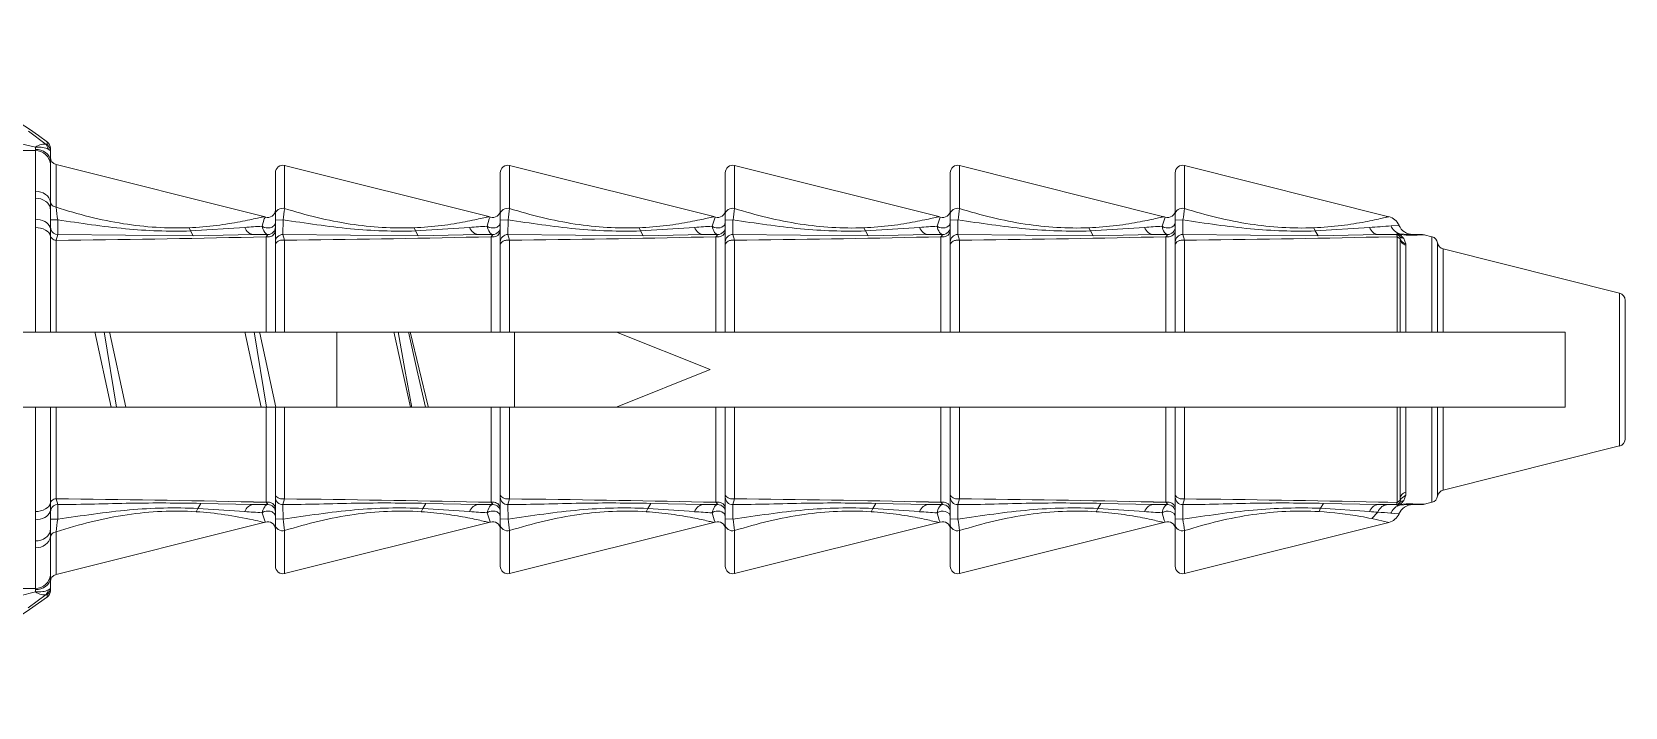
# Model space of a CAD drawing. Extents: x 9631 to 10472, y -18721 to -18126.
# Drawn here: x 10363.52 to 10379.46, y -18411.43 to -18404.68 of the extents above; entities that cross this region are included whole.
import ezdxf

# ---------------------------------------------------------------- set-up
doc = ezdxf.new("R2010")
doc.units = 0
doc.header["$MEASUREMENT"] = 0
doc.layers.get('0').update_dxf_attribs({"linetype": 'CONTINUOUS', "lineweight": 13})

msp = doc.modelspace()

# ---------------------------------------------------------------- linework, layer by layer
at = {"color": 7, "linetype": 'Continuous'}
for p, q in [((10363.666, -18405.805), (10363.487, -18405.67)), ((10360.407, -18405.866), (10363.558, -18405.866)), ((10363.557, -18405.831), (10363.402, -18405.793)), ((10363.557, -18405.853), (10363.557, -18405.831)), ((10363.558, -18405.866), (10363.557, -18405.853)), ((10363.558, -18406.272), (10363.558, -18405.866)), ((10363.666, -18405.805), (10363.676, -18405.806)), ((10363.666, -18405.805), (10363.686, -18405.845)), ((10363.676, -18405.806), (10363.676, -18405.781)), ((10363.676, -18405.806), (10363.704, -18405.844)), ((10363.686, -18405.85), (10363.704, -18405.863)), ((10363.707, -18405.974), (10363.707, -18405.841)), ((10363.707, -18405.998), (10363.707, -18405.974)), ((10363.707, -18406.38), (10363.707, -18405.998)), ((10365.843, -18406.525), (10363.764, -18406.005)), ((10363.764, -18406.432), (10363.764, -18406.005)), ((10368.093, -18406.525), (10366.05, -18406.014)), ((10366.05, -18406.444), (10366.05, -18406.014)), ((10370.343, -18406.525), (10368.3, -18406.014)), ((10368.3, -18406.444), (10368.3, -18406.014)), ((10372.593, -18406.525), (10370.55, -18406.015)), ((10370.55, -18406.444), (10370.55, -18406.015)), ((10374.843, -18406.526), (10372.8, -18406.015)), ((10372.8, -18406.444), (10372.8, -18406.015)), ((10377.093, -18406.526), (10375.05, -18406.015)), ((10375.05, -18406.015), (10375.05, -18406.444)), ((10365.957, -18407.679), (10365.957, -18406.087)), ((10368.207, -18407.679), (10368.207, -18406.087)), ((10370.457, -18407.679), (10370.457, -18406.087)), ((10372.707, -18407.679), (10372.707, -18406.087)), ((10374.957, -18406.088), (10374.957, -18407.679)), ((10363.557, -18406.341), (10363.558, -18406.272)), ((10363.557, -18406.552), (10363.557, -18406.341)), ((10363.707, -18406.455), (10363.707, -18406.38)), ((10363.707, -18406.652), (10363.707, -18406.455)), ((10365.857, -18406.529), (10365.846, -18406.549)), ((10368.107, -18406.529), (10368.096, -18406.549)), ((10370.325, -18406.621), (10370.356, -18406.53)), ((10372.575, -18406.621), (10372.606, -18406.53)), ((10374.825, -18406.621), (10374.856, -18406.53)), ((10363.558, -18406.635), (10363.557, -18406.552)), ((10363.558, -18407.679), (10363.558, -18406.635)), ((10363.703, -18406.63), (10363.707, -18406.652)), ((10363.78, -18406.558), (10363.707, -18406.556)), ((10363.71, -18406.651), (10363.707, -18406.629)), ((10363.707, -18406.72), (10363.707, -18406.652)), ((10363.764, -18406.762), (10363.782, -18406.704)), ((10363.782, -18406.704), (10363.78, -18406.558)), ((10363.782, -18406.704), (10365.136, -18406.717)), ((10365.094, -18406.636), (10365.108, -18406.668)), ((10365.108, -18406.668), (10365.65, -18406.633)), ((10365.136, -18406.717), (10365.108, -18406.668)), ((10365.136, -18406.717), (10365.736, -18406.704)), ((10365.882, -18406.704), (10365.736, -18406.704)), ((10365.846, -18406.549), (10365.825, -18406.621)), ((10365.882, -18406.704), (10365.864, -18406.727)), ((10365.924, -18406.63), (10365.948, -18406.611)), ((10365.948, -18406.611), (10365.957, -18406.587)), ((10365.957, -18406.561), (10366.034, -18406.558)), ((10366.032, -18406.704), (10366.034, -18406.558)), ((10366.05, -18406.761), (10366.032, -18406.704)), ((10366.032, -18406.704), (10367.386, -18406.717)), ((10367.344, -18406.636), (10367.358, -18406.668)), ((10367.358, -18406.668), (10367.9, -18406.633)), ((10367.386, -18406.717), (10367.358, -18406.668)), ((10367.386, -18406.717), (10367.986, -18406.704)), ((10368.132, -18406.704), (10367.986, -18406.704)), ((10368.096, -18406.549), (10368.075, -18406.621)), ((10368.132, -18406.704), (10368.114, -18406.727)), ((10368.174, -18406.63), (10368.198, -18406.611)), ((10368.198, -18406.611), (10368.207, -18406.587)), ((10368.207, -18406.561), (10368.284, -18406.559)), ((10368.282, -18406.704), (10368.284, -18406.559)), ((10368.3, -18406.761), (10368.282, -18406.704)), ((10368.282, -18406.704), (10369.636, -18406.717)), ((10369.594, -18406.636), (10369.608, -18406.668)), ((10369.608, -18406.668), (10370.15, -18406.633)), ((10369.636, -18406.717), (10369.608, -18406.668)), ((10369.636, -18406.717), (10370.236, -18406.704)), ((10370.382, -18406.704), (10370.236, -18406.704)), ((10370.364, -18406.727), (10370.382, -18406.704)), ((10370.446, -18406.614), (10370.424, -18406.63)), ((10370.457, -18406.588), (10370.448, -18406.612)), ((10370.457, -18406.561), (10370.534, -18406.559)), ((10370.532, -18406.704), (10370.534, -18406.559)), ((10370.55, -18406.762), (10370.532, -18406.704)), ((10370.532, -18406.704), (10371.886, -18406.717)), ((10371.844, -18406.636), (10371.858, -18406.669)), ((10371.858, -18406.669), (10372.4, -18406.633)), ((10371.886, -18406.717), (10371.858, -18406.669)), ((10371.886, -18406.717), (10372.486, -18406.704)), ((10372.632, -18406.704), (10372.486, -18406.704)), ((10372.614, -18406.727), (10372.632, -18406.704)), ((10372.696, -18406.614), (10372.674, -18406.63)), ((10372.707, -18406.588), (10372.698, -18406.612)), ((10372.707, -18406.561), (10372.784, -18406.559)), ((10372.782, -18406.704), (10372.784, -18406.559)), ((10372.8, -18406.762), (10372.782, -18406.704)), ((10372.782, -18406.704), (10374.136, -18406.717)), ((10374.094, -18406.637), (10374.108, -18406.669)), ((10374.108, -18406.669), (10374.65, -18406.634)), ((10374.136, -18406.717), (10374.108, -18406.669)), ((10374.946, -18406.614), (10374.924, -18406.63)), ((10374.957, -18406.588), (10374.948, -18406.612)), ((10375.034, -18406.559), (10374.957, -18406.561)), ((10375.034, -18406.559), (10375.032, -18406.704)), ((10376.344, -18406.637), (10376.358, -18406.669)), ((10376.358, -18406.669), (10376.9, -18406.634)), ((10376.386, -18406.717), (10376.358, -18406.669)), ((10377.116, -18406.618), (10377.195, -18406.613)), ((10377.169, -18406.704), (10377.181, -18406.695)), ((10377.196, -18406.714), (10377.184, -18406.695)), ((10377.201, -18406.702), (10377.193, -18406.698)), ((10377.203, -18406.698), (10377.194, -18406.696)), ((10377.287, -18406.704), (10377.203, -18406.698)), ((10377.215, -18406.714), (10377.203, -18406.704)), ((10363.707, -18407.679), (10363.707, -18406.72)), ((10363.764, -18407.679), (10363.764, -18406.762)), ((10365.864, -18406.727), (10365.739, -18406.73)), ((10365.864, -18406.727), (10365.864, -18407.679)), ((10365.864, -18406.727), (10365.897, -18406.727)), ((10366.05, -18407.679), (10366.05, -18406.761)), ((10368.114, -18406.727), (10367.988, -18406.73)), ((10368.114, -18406.727), (10368.114, -18407.679)), ((10368.114, -18406.727), (10368.147, -18406.727)), ((10368.3, -18407.679), (10368.3, -18406.761)), ((10370.364, -18406.727), (10370.238, -18406.73)), ((10370.364, -18407.679), (10370.364, -18406.727)), ((10370.381, -18406.729), (10370.364, -18406.727)), ((10370.55, -18407.679), (10370.55, -18406.762)), ((10372.614, -18406.727), (10372.488, -18406.73)), ((10372.614, -18407.679), (10372.614, -18406.727)), ((10372.631, -18406.729), (10372.614, -18406.727)), ((10372.8, -18407.679), (10372.8, -18406.762)), ((10374.136, -18406.717), (10374.736, -18406.704)), ((10374.882, -18406.704), (10374.736, -18406.704)), ((10374.864, -18406.727), (10374.738, -18406.73)), ((10374.864, -18406.727), (10374.882, -18406.704)), ((10374.864, -18407.679), (10374.864, -18406.727)), ((10374.881, -18406.729), (10374.864, -18406.727)), ((10375.032, -18406.704), (10375.05, -18406.762)), ((10375.032, -18406.704), (10376.386, -18406.717)), ((10375.05, -18406.762), (10375.05, -18407.679)), ((10376.386, -18406.717), (10376.986, -18406.704)), ((10377.169, -18406.704), (10376.986, -18406.704)), ((10377.17, -18406.726), (10376.989, -18406.73)), ((10377.176, -18406.714), (10377.169, -18406.704)), ((10377.178, -18406.726), (10377.17, -18406.726)), ((10377.178, -18406.726), (10377.176, -18406.714)), ((10377.178, -18407.679), (10377.178, -18406.726)), ((10377.178, -18406.726), (10377.204, -18406.745)), ((10377.211, -18406.731), (10377.2, -18406.72)), ((10377.204, -18406.745), (10377.207, -18406.758)), ((10377.207, -18407.679), (10377.207, -18406.744)), ((10377.208, -18406.757), (10377.207, -18406.744)), ((10377.266, -18406.711), (10377.209, -18406.704)), ((10377.242, -18406.744), (10377.219, -18406.737)), ((10377.242, -18406.744), (10377.221, -18406.72)), ((10377.263, -18406.797), (10377.242, -18406.744)), ((10377.264, -18406.809), (10377.263, -18406.797)), ((10377.263, -18407.679), (10377.264, -18406.809)), ((10377.323, -18406.712), (10377.275, -18406.712)), ((10377.413, -18406.704), (10377.287, -18406.704)), ((10377.323, -18406.712), (10377.299, -18406.705)), ((10377.334, -18406.712), (10377.323, -18406.712)), ((10377.377, -18406.711), (10377.334, -18406.712)), ((10377.422, -18406.709), (10377.377, -18406.711)), ((10377.45, -18406.708), (10377.422, -18406.709)), ((10377.525, -18406.727), (10377.447, -18406.708)), ((10377.525, -18407.679), (10377.525, -18406.727)), ((10377.581, -18406.788), (10377.581, -18407.679)), ((10379.4, -18407.29), (10377.637, -18406.849)), ((10377.637, -18406.849), (10377.637, -18407.679)), ((10379.4, -18408.818), (10379.4, -18407.29)), ((10379.457, -18408.746), (10379.457, -18407.363)), ((10362.357, -18407.679), (10378.857, -18407.679)), ((10364.151, -18407.676), (10364.315, -18408.431)), ((10364.246, -18407.676), (10364.367, -18408.43)), ((10364.462, -18408.431), (10364.299, -18407.676)), ((10365.651, -18407.676), (10365.815, -18408.431)), ((10365.746, -18407.678), (10365.867, -18408.43)), ((10365.802, -18407.69), (10365.799, -18407.676)), ((10365.962, -18408.43), (10365.802, -18407.69)), ((10366.573, -18408.429), (10366.573, -18407.679)), ((10367.142, -18407.676), (10367.308, -18408.431)), ((10367.252, -18408.054), (10367.184, -18407.677)), ((10367.289, -18407.677), (10367.371, -18408.054)), ((10367.485, -18408.424), (10367.306, -18407.677)), ((10368.349, -18407.679), (10368.349, -18408.429)), ((10370.307, -18408.054), (10369.369, -18407.679)), ((10378.857, -18408.429), (10378.857, -18407.679)), ((10367.323, -18408.432), (10367.252, -18408.054)), ((10367.371, -18408.054), (10367.458, -18408.431)), ((10370.307, -18408.054), (10369.374, -18408.427)), ((10362.357, -18408.429), (10378.857, -18408.429)), ((10363.558, -18409.473), (10363.558, -18408.429)), ((10363.707, -18409.387), (10363.707, -18408.429)), ((10363.764, -18409.345), (10363.764, -18408.429)), ((10365.864, -18408.429), (10365.864, -18409.38)), ((10365.957, -18410.02), (10365.957, -18408.429)), ((10366.05, -18409.346), (10366.05, -18408.429)), ((10368.114, -18408.429), (10368.114, -18409.38)), ((10368.207, -18410.02), (10368.207, -18408.429)), ((10368.3, -18409.346), (10368.3, -18408.429)), ((10370.364, -18409.381), (10370.364, -18408.429)), ((10370.457, -18410.02), (10370.457, -18408.429)), ((10370.55, -18409.346), (10370.55, -18408.429)), ((10372.614, -18409.381), (10372.614, -18408.429)), ((10372.707, -18410.02), (10372.707, -18408.429)), ((10372.8, -18409.346), (10372.8, -18408.429)), ((10374.864, -18409.381), (10374.864, -18408.429)), ((10374.957, -18408.429), (10374.957, -18410.02)), ((10375.05, -18408.429), (10375.05, -18409.346)), ((10377.178, -18409.382), (10377.178, -18408.429)), ((10377.207, -18409.35), (10377.207, -18408.429)), ((10377.263, -18409.281), (10377.263, -18408.429)), ((10377.525, -18409.381), (10377.525, -18408.429)), ((10377.581, -18408.429), (10377.581, -18409.32)), ((10377.637, -18408.429), (10377.637, -18409.259)), ((10379.4, -18408.818), (10377.637, -18409.259)), ((10363.707, -18409.455), (10363.707, -18409.387)), ((10363.782, -18409.404), (10363.764, -18409.345)), ((10363.78, -18409.549), (10363.782, -18409.404)), ((10365.213, -18409.392), (10365.182, -18409.442)), ((10365.736, -18409.404), (10365.213, -18409.392)), ((10365.882, -18409.404), (10365.736, -18409.404)), ((10365.738, -18409.378), (10365.864, -18409.38)), ((10365.864, -18409.38), (10365.882, -18409.404)), ((10365.864, -18409.38), (10365.897, -18409.38)), ((10366.032, -18409.404), (10366.05, -18409.346)), ((10366.034, -18409.549), (10366.032, -18409.404)), ((10367.463, -18409.392), (10367.432, -18409.442)), ((10367.986, -18409.404), (10367.463, -18409.392)), ((10368.132, -18409.404), (10367.986, -18409.404)), ((10367.988, -18409.378), (10368.114, -18409.38)), ((10368.114, -18409.38), (10368.132, -18409.404)), ((10368.114, -18409.38), (10368.147, -18409.38)), ((10368.282, -18409.404), (10368.3, -18409.346)), ((10368.284, -18409.549), (10368.282, -18409.404)), ((10369.713, -18409.392), (10369.682, -18409.442)), ((10370.236, -18409.404), (10369.713, -18409.392)), ((10370.382, -18409.404), (10370.236, -18409.404)), ((10370.238, -18409.378), (10370.364, -18409.381)), ((10370.381, -18409.379), (10370.364, -18409.381)), ((10370.382, -18409.404), (10370.364, -18409.381)), ((10370.532, -18409.404), (10370.55, -18409.346)), ((10370.534, -18409.549), (10370.532, -18409.404)), ((10371.963, -18409.392), (10371.932, -18409.442)), ((10372.486, -18409.404), (10371.963, -18409.392)), ((10372.632, -18409.404), (10372.486, -18409.404)), ((10372.488, -18409.378), (10372.614, -18409.381)), ((10372.631, -18409.379), (10372.614, -18409.381)), ((10372.632, -18409.404), (10372.614, -18409.381)), ((10372.782, -18409.404), (10372.8, -18409.346)), ((10372.784, -18409.549), (10372.782, -18409.404)), ((10374.213, -18409.392), (10374.182, -18409.442)), ((10374.736, -18409.404), (10374.213, -18409.392)), ((10374.882, -18409.404), (10374.736, -18409.404)), ((10374.738, -18409.378), (10374.864, -18409.381)), ((10374.881, -18409.379), (10374.864, -18409.381)), ((10374.882, -18409.404), (10374.864, -18409.381)), ((10375.05, -18409.346), (10375.032, -18409.404)), ((10375.032, -18409.404), (10375.034, -18409.549)), ((10376.441, -18409.392), (10376.411, -18409.441)), ((10376.986, -18409.404), (10376.441, -18409.392)), ((10377.169, -18409.404), (10376.986, -18409.404)), ((10376.989, -18409.378), (10377.084, -18409.38)), ((10377.082, -18409.404), (10377.043, -18409.413)), ((10377.084, -18409.38), (10377.17, -18409.382)), ((10377.169, -18409.404), (10377.178, -18409.382)), ((10377.17, -18409.382), (10377.178, -18409.382)), ((10377.182, -18409.415), (10377.175, -18409.406)), ((10377.178, -18409.382), (10377.204, -18409.363)), ((10377.182, -18409.415), (10377.194, -18409.397)), ((10377.187, -18409.413), (10377.182, -18409.415)), ((10377.203, -18409.41), (10377.187, -18409.414)), ((10377.201, -18409.406), (10377.192, -18409.41)), ((10377.194, -18409.397), (10377.198, -18409.391)), ((10377.211, -18409.377), (10377.2, -18409.388)), ((10377.201, -18409.406), (10377.222, -18409.387)), ((10377.286, -18409.404), (10377.203, -18409.41)), ((10377.204, -18409.363), (10377.207, -18409.35)), ((10377.268, -18409.396), (10377.208, -18409.404)), ((10377.263, -18409.311), (10377.213, -18409.347)), ((10377.242, -18409.364), (10377.219, -18409.371)), ((10377.242, -18409.364), (10377.263, -18409.311)), ((10377.263, -18409.311), (10377.263, -18409.281)), ((10377.323, -18409.396), (10377.276, -18409.396)), ((10377.286, -18409.404), (10377.323, -18409.396)), ((10377.413, -18409.404), (10377.286, -18409.404)), ((10377.334, -18409.396), (10377.323, -18409.396)), ((10377.388, -18409.398), (10377.334, -18409.396)), ((10377.45, -18409.4), (10377.388, -18409.398)), ((10377.525, -18409.381), (10377.449, -18409.4)), ((10363.557, -18409.555), (10363.558, -18409.473)), ((10363.557, -18409.767), (10363.557, -18409.555)), ((10363.703, -18409.477), (10363.707, -18409.455)), ((10363.707, -18409.652), (10363.707, -18409.455)), ((10363.71, -18409.456), (10363.707, -18409.479)), ((10363.78, -18409.549), (10363.707, -18409.551)), ((10365.165, -18409.475), (10365.182, -18409.442)), ((10365.65, -18409.474), (10365.182, -18409.442)), ((10365.825, -18409.486), (10365.856, -18409.577)), ((10365.924, -18409.477), (10365.948, -18409.496)), ((10365.948, -18409.496), (10365.957, -18409.52)), ((10365.957, -18409.546), (10366.034, -18409.549)), ((10367.415, -18409.475), (10367.432, -18409.442)), ((10367.9, -18409.474), (10367.432, -18409.442)), ((10368.075, -18409.486), (10368.106, -18409.577)), ((10368.174, -18409.477), (10368.198, -18409.496)), ((10368.198, -18409.496), (10368.207, -18409.52)), ((10368.207, -18409.546), (10368.284, -18409.549)), ((10369.665, -18409.475), (10369.682, -18409.442)), ((10370.15, -18409.474), (10369.682, -18409.442)), ((10370.345, -18409.557), (10370.325, -18409.486)), ((10370.357, -18409.578), (10370.345, -18409.557)), ((10370.446, -18409.493), (10370.424, -18409.477)), ((10370.457, -18409.52), (10370.448, -18409.496)), ((10370.457, -18409.547), (10370.534, -18409.549)), ((10371.915, -18409.475), (10371.932, -18409.442)), ((10372.4, -18409.474), (10371.932, -18409.442)), ((10372.597, -18409.56), (10372.575, -18409.486)), ((10372.607, -18409.578), (10372.597, -18409.56)), ((10372.696, -18409.494), (10372.674, -18409.478)), ((10372.707, -18409.52), (10372.698, -18409.496)), ((10372.707, -18409.547), (10372.784, -18409.549)), ((10374.165, -18409.475), (10374.182, -18409.442)), ((10374.65, -18409.474), (10374.182, -18409.442)), ((10374.847, -18409.56), (10374.825, -18409.486)), ((10374.857, -18409.578), (10374.847, -18409.56)), ((10374.946, -18409.494), (10374.924, -18409.478)), ((10374.957, -18409.52), (10374.948, -18409.496)), ((10375.034, -18409.549), (10374.957, -18409.547)), ((10376.395, -18409.474), (10376.411, -18409.441)), ((10376.9, -18409.474), (10376.411, -18409.441)), ((10376.922, -18409.544), (10376.984, -18409.48)), ((10377.093, -18409.582), (10376.922, -18409.544)), ((10377.195, -18409.495), (10377.114, -18409.489)), ((10363.707, -18409.727), (10363.707, -18409.652)), ((10363.707, -18410.109), (10363.707, -18409.727)), ((10365.843, -18409.582), (10363.763, -18410.102)), ((10363.763, -18410.102), (10363.764, -18409.675)), ((10365.843, -18409.582), (10365.827, -18409.578)), ((10368.093, -18409.582), (10366.05, -18410.093)), ((10366.05, -18410.093), (10366.05, -18409.664)), ((10370.343, -18409.582), (10368.3, -18410.093)), ((10368.3, -18410.093), (10368.3, -18409.664)), ((10372.593, -18409.582), (10370.55, -18410.093)), ((10370.55, -18410.093), (10370.55, -18409.664)), ((10374.843, -18409.582), (10372.8, -18410.093)), ((10372.8, -18410.093), (10372.8, -18409.664)), ((10377.093, -18409.582), (10375.05, -18410.093)), ((10375.05, -18409.664), (10375.05, -18410.093)), ((10363.558, -18409.835), (10363.557, -18409.767)), ((10363.558, -18410.241), (10363.558, -18409.835)), ((10363.707, -18410.135), (10363.707, -18410.109)), ((10363.707, -18410.266), (10363.707, -18410.135)), ((10363.558, -18410.241), (10360.407, -18410.241)), ((10363.402, -18410.314), (10363.557, -18410.276)), ((10363.486, -18410.437), (10363.666, -18410.302)), ((10363.557, -18410.254), (10363.558, -18410.241)), ((10363.557, -18410.276), (10363.557, -18410.254)), ((10363.683, -18410.274), (10363.666, -18410.302)), ((10363.666, -18410.302), (10363.676, -18410.301)), ((10363.676, -18410.326), (10363.676, -18410.301)), ((10363.686, -18410.257), (10363.683, -18410.274)), ((10363.693, -18410.252), (10363.686, -18410.257)), ((10363.707, -18410.241), (10363.693, -18410.284)), ((10363.707, -18410.241), (10363.693, -18410.252))]:
    msp.add_line(p, q, dxfattribs=at)
for centre, radius, start, end in [((10360.332, -18410.303), 5.625, 53.5144, 89.2238), ((10363.632, -18405.841), 0.075, 359.9981, 53.5144), ((10363.61, -18405.854), 0.0766, 3.0804, 7.1269), ((10363.633, -18405.866), 0.0739, 0.068, 17.079), ((10363.782, -18405.932), 0.075, 179.9981, 255.9619), ((10366.032, -18406.087), 0.075, 75.9619, 179.9981), ((10368.282, -18406.087), 0.075, 75.9619, 179.9981), ((10370.532, -18406.087), 0.075, 75.9619, 179.9981), ((10372.782, -18406.087), 0.075, 75.9619, 179.9981), ((10375.032, -18406.087), 0.075, 75.9619, 179.9981), ((10340.395, -18409.495), 23.569, 7.1589, 7.4674), ((10365.807, -18406.671), 0.15, 70.5269, 75.9619), ((10365.882, -18406.459), 0.075, 250.5269, 359.9981), ((10338.461, -18402.662), 27.847, 351.9574, 352.1962), ((10368.057, -18406.671), 0.15, 70.5269, 75.9619), ((10368.132, -18406.459), 0.075, 250.5269, 359.9981), ((10340.711, -18402.662), 27.847, 351.9574, 352.1962), ((10370.307, -18406.671), 0.15, 70.5269, 75.9619), ((10370.382, -18406.459), 0.075, 250.5269, 359.9981), ((10342.918, -18402.656), 27.891, 351.9572, 352.1956), ((10372.557, -18406.671), 0.15, 70.5269, 75.9619), ((10372.632, -18406.459), 0.075, 250.5269, 359.9981), ((10345.168, -18402.656), 27.891, 351.9572, 352.1956), ((10374.807, -18406.671), 0.15, 70.5269, 75.9619), ((10374.882, -18406.459), 0.075, 250.5269, 359.9981), ((10354.002, -18403.573), 21.243, 351.9209, 352.2339), ((10377.057, -18406.671), 0.15, 22.9768, 75.9619), ((10363.782, -18406.629), 0.0749, 197.2807, 269.8926), ((10364.389, -18387.19), 19.484, 273.7108, 274.2269), ((10365.882, -18406.629), 0.075, 269.9981, 359.9981), ((10366.032, -18406.779), 0.075, 89.8222, 180.0149), ((10366.639, -18387.191), 19.483, 273.7108, 274.2269), ((10368.132, -18406.629), 0.075, 269.998, 359.9981), ((10368.282, -18406.779), 0.075, 89.8222, 180.0149), ((10368.889, -18387.189), 19.485, 273.7108, 274.2269), ((10370.382, -18406.629), 0.075, 269.9981, 359.9981), ((10370.409, -18406.581), 0.0497, 318.7131, 322.5207), ((10370.532, -18406.779), 0.075, 89.8223, 180.0149), ((10371.139, -18387.188), 19.486, 273.7108, 274.2269), ((10372.632, -18406.629), 0.075, 269.9981, 359.9981), ((10372.659, -18406.581), 0.0497, 318.7131, 322.5206), ((10372.782, -18406.779), 0.075, 89.8223, 180.0149), ((10373.389, -18387.195), 19.479, 273.7107, 274.227), ((10374.882, -18406.629), 0.075, 269.9981, 359.9981), ((10374.909, -18406.581), 0.0497, 318.7131, 322.5207), ((10375.528, -18385.54), 21.138, 273.721, 274.3085), ((10377.239, -18406.577), 0.127, 241.1548, 248.9047), ((10377.134, -18406.665), 0.0557, 327.437, 329.5506), ((10377.166, -18406.707), 0.0214, 39.0718, 42.6439), ((10377.913, -18405.185), 1.676, 244.2578, 244.5726), ((10377.074, -18407.146), 0.466, 75.9211, 76.2966), ((10377.501, -18405.442), 1.291, 255.9357, 256.2098), ((10377.333, -18406.554), 0.15, 202.9768, 269.9981), ((10377.25, -18406.52), 0.189, 254.9651, 255.7918), ((10377.095, -18406.838), 0.173, 51.127, 52.0324), ((10377.255, -18406.501), 0.208, 255.8011, 257.1748), ((10361.695, -18218.677), 188.097, 270.63008, 271.23174), ((10363.967, -18219.828), 186.945, 270.63827, 271.23248), ((10366.217, -18219.828), 186.945, 270.63827, 271.23248), ((10368.468, -18219.839), 186.934, 270.63826, 271.2325), ((10370.718, -18219.839), 186.934, 270.63826, 271.2325), ((10375.032, -18406.779), 0.075, 89.8214, 180.0149), ((10372.975, -18220.304), 186.469, 270.63766, 271.23356), ((10377.169, -18406.741), 0.0375, 5.417, 89.9981), ((10377.266, -18406.732), 0.0596, 185.4313, 190.8901), ((10377.268, -18406.732), 0.0621, 190.9365, 203.2531), ((10377.248, -18406.684), 0.0596, 232.2229, 241.1682), ((10377.041, -18406.902), 0.256, 45.1745, 46.9697), ((10377.299, -18406.168), 0.544, 266.5229, 267.469), ((10377.287, -18406.787), 0.0833, 81.4734, 89.9817), ((10377.413, -18406.854), 0.15, 75.9721, 89.9981), ((10377.507, -18406.8), 0.075, 9.1443, 75.9619), ((10377.655, -18406.776), 0.075, 189.1443, 255.9619), ((10379.382, -18407.363), 0.075, 359.9981, 75.9619), ((10379.382, -18408.746), 0.075, 284.0343, 359.9981), ((10363.782, -18409.478), 0.0749, 90.1043, 162.7191), ((10361.189, -18627.692), 218.362, 88.80609, 89.32436), ((10365.882, -18409.479), 0.075, 359.9981, 89.998), ((10366.032, -18409.329), 0.075, 179.9813, 270.1741), ((10363.473, -18625.68), 216.349, 88.80401, 89.31746), ((10368.132, -18409.479), 0.075, 359.9981, 89.9981), ((10368.282, -18409.329), 0.075, 179.9813, 270.1741), ((10365.723, -18625.68), 216.349, 88.80401, 89.31746), ((10370.382, -18409.479), 0.075, 359.9981, 89.9981), ((10370.532, -18409.329), 0.075, 179.9813, 270.174), ((10367.97, -18625.827), 216.497, 88.8042, 89.3173), ((10372.632, -18409.479), 0.075, 359.9981, 89.9981), ((10372.782, -18409.329), 0.075, 179.9813, 270.174), ((10370.22, -18625.827), 216.497, 88.8042, 89.3173), ((10374.882, -18409.479), 0.075, 359.9981, 89.9981), ((10375.032, -18409.329), 0.075, 179.9813, 270.1741), ((10372.473, -18625.623), 216.292, 88.80374, 89.31748), ((10377.169, -18409.366), 0.0375, 269.9981, 354.5801), ((10377.333, -18409.554), 0.15, 89.9981, 157.0194), ((10377.33, -18409.482), 0.16, 144.2661, 145.2256), ((10377.25, -18409.589), 0.19, 104.1521, 104.9688), ((10377.255, -18409.607), 0.208, 102.8822, 104.1448), ((10379.03, -18409.348), 1.823, 180.0043, 180.2924), ((10377.268, -18409.376), 0.0621, 156.7415, 169.1728), ((10377.266, -18409.376), 0.0596, 169.2211, 174.5746), ((10377.269, -18409.377), 0.0631, 152.2861, 156.7646), ((10377.248, -18409.424), 0.0596, 118.8176, 127.7583), ((10377.048, -18409.213), 0.247, 315.0959, 317.6319), ((10377.061, -18409.225), 0.228, 317.6387, 319.1861), ((10377.084, -18409.245), 0.198, 319.1273, 323.0339), ((10377.299, -18409.95), 0.554, 92.3606, 93.2207), ((10377.413, -18409.254), 0.15, 269.9981, 284.0343), ((10377.507, -18409.308), 0.075, 284.0343, 350.8519), ((10377.655, -18409.332), 0.075, 104.0343, 170.8519), ((10346.749, -18407.426), 17.163, 352.4707, 352.8943), ((10364.223, -18431.285), 21.858, 85.7974, 86.2575), ((10345.481, -18412.466), 20.759, 7.7591, 8.0794), ((10366.468, -18431.364), 21.937, 85.7983, 86.2568), ((10347.731, -18412.466), 20.759, 7.7591, 8.0794), ((10368.718, -18431.359), 21.931, 85.7982, 86.2568), ((10370.409, -18409.526), 0.0497, 37.506, 41.2571), ((10349.994, -18412.465), 20.746, 7.7587, 8.0792), ((10370.967, -18431.371), 21.943, 85.7984, 86.2568), ((10372.659, -18409.526), 0.0497, 37.5062, 41.257), ((10352.244, -18412.465), 20.746, 7.7587, 8.0792), ((10373.22, -18431.325), 21.898, 85.7979, 86.2572), ((10374.909, -18409.526), 0.0497, 37.506, 41.2569), ((10347.908, -18413.381), 27.395, 7.7977, 8.0404), ((10375.753, -18427.165), 17.728, 86.0194, 86.2905), ((10374.963, -18438.346), 28.937, 85.7362, 85.996), ((10377.057, -18409.437), 0.15, 284.0343, 337.0194), ((10377.237, -18409.53), 0.126, 115.7482, 117.7259), ((10377.127, -18409.447), 0.0632, 29.2667, 30.911), ((10365.807, -18409.436), 0.15, 284.0343, 289.4693), ((10365.882, -18409.649), 0.075, 359.9981, 109.4693), ((10368.057, -18409.437), 0.15, 284.0343, 289.4693), ((10368.132, -18409.649), 0.075, 359.9981, 109.4693), ((10370.307, -18409.437), 0.15, 284.0343, 289.4693), ((10370.382, -18409.649), 0.075, 359.9981, 109.4693), ((10372.557, -18409.437), 0.15, 284.0343, 289.4693), ((10372.632, -18409.649), 0.075, 359.9981, 109.4693), ((10374.807, -18409.437), 0.15, 284.0343, 289.4693), ((10374.882, -18409.649), 0.075, 359.9981, 109.4693), ((10366.032, -18410.02), 0.075, 179.9981, 284.0343), ((10368.282, -18410.02), 0.075, 179.9981, 284.0343), ((10370.532, -18410.02), 0.075, 179.9981, 284.0343), ((10372.782, -18410.02), 0.075, 179.9981, 284.0343), ((10375.032, -18410.02), 0.075, 179.9981, 284.0343), ((10363.782, -18410.175), 0.075, 104.0343, 179.9981), ((10360.332, -18405.803), 5.625, 270.7724, 306.4818), ((10363.632, -18410.266), 0.075, 306.4818, 359.9981), ((10363.632, -18410.24), 0.0751, 306.2241, 323.93)]:
    msp.add_arc(centre, radius, start, end, dxfattribs=at)
for points, knots in [([(10363.666, -18405.805), (10363.651, -18405.799), (10363.61, -18405.802), (10363.576, -18405.819), (10363.557, -18405.831)], [0, 0, 0, 0, 0.41649, 1, 1, 1, 1]), ([(10363.557, -18405.831), (10363.582, -18405.829), (10363.626, -18405.831), (10363.67, -18405.841), (10363.686, -18405.85)], [0, 0, 0, 0, 0.564879, 1, 1, 1, 1]), ([(10363.557, -18405.853), (10363.594, -18405.853), (10363.651, -18405.869), (10363.698, -18405.923), (10363.707, -18405.956), (10363.707, -18405.972)], [0, 0, 0, 0, 0.5336, 0.775136, 1, 1, 1, 1]), ([(10363.558, -18405.866), (10363.594, -18405.866), (10363.668, -18405.892), (10363.704, -18405.963), (10363.707, -18405.998)], [0, 0, 0, 0, 0.504702, 1, 1, 1, 1]), ([(10363.704, -18405.863), (10363.705, -18405.863), (10363.706, -18405.864), (10363.707, -18405.866), (10363.707, -18405.866)], [0, 0, 0, 0, 0.647724, 1, 1, 1, 1]), ([(10363.557, -18406.341), (10363.594, -18406.341), (10363.65, -18406.356), (10363.698, -18406.408), (10363.707, -18406.44), (10363.707, -18406.455)], [0, 0, 0, 0, 0.540725, 0.78039, 1, 1, 1, 1]), ([(10363.558, -18406.272), (10363.593, -18406.272), (10363.661, -18406.289), (10363.704, -18406.35), (10363.707, -18406.38)], [0, 0, 0, 0, 0.538061, 1, 1, 1, 1]), ([(10363.764, -18406.432), (10363.75, -18406.429), (10363.724, -18406.418), (10363.709, -18406.392), (10363.707, -18406.38)], [0, 0, 0, 0, 0.533877, 1, 1, 1, 1]), ([(10363.764, -18406.432), (10363.984, -18406.502), (10364.422, -18406.615), (10364.875, -18406.645), (10365.094, -18406.636)], [0, 0, 0, 0, 0.512706, 1, 1, 1, 1]), ([(10365.094, -18406.636), (10365.186, -18406.633), (10365.32, -18406.621), (10365.49, -18406.597), (10365.6, -18406.578), (10365.695, -18406.559), (10365.761, -18406.544), (10365.803, -18406.535), (10365.823, -18406.53), (10365.836, -18406.527), (10365.842, -18406.525), (10365.843, -18406.525)], [0, 0, 0, 0, 0.363696, 0.529143, 0.679061, 0.808383, 0.91034, 0.948519, 0.976754, 0.994126, 1, 1, 1, 1]), ([(10365.957, -18406.501), (10365.957, -18406.483), (10365.985, -18406.444), (10366.029, -18406.439), (10366.05, -18406.444)], [0, 0, 0, 0, 0.456821, 1, 1, 1, 1]), ([(10366.05, -18406.444), (10366.264, -18406.511), (10366.691, -18406.617), (10367.131, -18406.645), (10367.344, -18406.636)], [0, 0, 0, 0, 0.512771, 1, 1, 1, 1]), ([(10367.344, -18406.636), (10367.436, -18406.633), (10367.57, -18406.622), (10367.74, -18406.598), (10367.85, -18406.578), (10367.945, -18406.559), (10368.011, -18406.544), (10368.053, -18406.535), (10368.073, -18406.53), (10368.086, -18406.528), (10368.092, -18406.525), (10368.093, -18406.525)], [0, 0, 0, 0, 0.363696, 0.529143, 0.679061, 0.808383, 0.91034, 0.948519, 0.976754, 0.994126, 1, 1, 1, 1]), ([(10368.207, -18406.501), (10368.207, -18406.483), (10368.235, -18406.444), (10368.279, -18406.439), (10368.3, -18406.444)], [0, 0, 0, 0, 0.456821, 1, 1, 1, 1]), ([(10368.3, -18406.444), (10368.514, -18406.511), (10368.941, -18406.617), (10369.381, -18406.645), (10369.594, -18406.636)], [0, 0, 0, 0, 0.512771, 1, 1, 1, 1]), ([(10369.594, -18406.636), (10369.686, -18406.633), (10369.82, -18406.622), (10369.99, -18406.598), (10370.1, -18406.578), (10370.195, -18406.559), (10370.261, -18406.545), (10370.303, -18406.535), (10370.323, -18406.53), (10370.336, -18406.528), (10370.342, -18406.525), (10370.343, -18406.525)], [0, 0, 0, 0, 0.363696, 0.529143, 0.679061, 0.808383, 0.91034, 0.948519, 0.976754, 0.994126, 1, 1, 1, 1]), ([(10370.457, -18406.501), (10370.457, -18406.483), (10370.485, -18406.444), (10370.529, -18406.439), (10370.55, -18406.444)], [0, 0, 0, 0, 0.456821, 1, 1, 1, 1]), ([(10370.55, -18406.444), (10370.764, -18406.511), (10371.191, -18406.617), (10371.631, -18406.645), (10371.844, -18406.637)], [0, 0, 0, 0, 0.512746, 1, 1, 1, 1]), ([(10371.844, -18406.637), (10371.936, -18406.633), (10372.07, -18406.622), (10372.24, -18406.598), (10372.35, -18406.578), (10372.445, -18406.559), (10372.511, -18406.545), (10372.553, -18406.535), (10372.573, -18406.53), (10372.586, -18406.528), (10372.592, -18406.525), (10372.593, -18406.525)], [0, 0, 0, 0, 0.363693, 0.529141, 0.679059, 0.808383, 0.91034, 0.948519, 0.976754, 0.994126, 1, 1, 1, 1]), ([(10372.707, -18406.501), (10372.707, -18406.483), (10372.735, -18406.444), (10372.779, -18406.44), (10372.8, -18406.444)], [0, 0, 0, 0, 0.456821, 1, 1, 1, 1]), ([(10372.8, -18406.444), (10373.014, -18406.511), (10373.441, -18406.618), (10373.881, -18406.645), (10374.094, -18406.637)], [0, 0, 0, 0, 0.512746, 1, 1, 1, 1]), ([(10374.094, -18406.637), (10374.186, -18406.633), (10374.32, -18406.622), (10374.49, -18406.598), (10374.6, -18406.578), (10374.695, -18406.56), (10374.761, -18406.545), (10374.803, -18406.535), (10374.823, -18406.53), (10374.836, -18406.528), (10374.842, -18406.526), (10374.843, -18406.526)], [0, 0, 0, 0, 0.363693, 0.529141, 0.679059, 0.808383, 0.91034, 0.948519, 0.976754, 0.994126, 1, 1, 1, 1]), ([(10375.05, -18406.444), (10375.029, -18406.44), (10374.985, -18406.444), (10374.957, -18406.483), (10374.957, -18406.501)], [0, 0, 0, 0, 0.543179, 1, 1, 1, 1]), ([(10375.05, -18406.444), (10375.264, -18406.511), (10375.691, -18406.618), (10376.131, -18406.645), (10376.344, -18406.637)], [0, 0, 0, 0, 0.51277, 1, 1, 1, 1]), ([(10376.344, -18406.637), (10376.436, -18406.633), (10376.57, -18406.622), (10376.74, -18406.598), (10376.85, -18406.579), (10376.945, -18406.56), (10377.011, -18406.545), (10377.053, -18406.535), (10377.073, -18406.53), (10377.086, -18406.528), (10377.092, -18406.526), (10377.093, -18406.526)], [0, 0, 0, 0, 0.363693, 0.529141, 0.679059, 0.808382, 0.910339, 0.948518, 0.976754, 0.994126, 1, 1, 1, 1]), ([(10363.557, -18406.552), (10363.589, -18406.552), (10363.648, -18406.562), (10363.695, -18406.606), (10363.703, -18406.63)], [0, 0, 0, 0, 0.555642, 1, 1, 1, 1]), ([(10363.558, -18406.635), (10363.592, -18406.635), (10363.654, -18406.645), (10363.703, -18406.695), (10363.707, -18406.72)], [0, 0, 0, 0, 0.571547, 1, 1, 1, 1]), ([(10363.78, -18406.558), (10364.005, -18406.59), (10364.445, -18406.658), (10364.891, -18406.675), (10365.108, -18406.668)], [0, 0, 0, 0, 0.512259, 1, 1, 1, 1]), ([(10365.736, -18406.704), (10365.719, -18406.704), (10365.68, -18406.687), (10365.658, -18406.653), (10365.65, -18406.633)], [0, 0, 0, 0, 0.453579, 1, 1, 1, 1]), ([(10365.825, -18406.621), (10365.83, -18406.643), (10365.84, -18406.676), (10365.869, -18406.704), (10365.882, -18406.704)], [0, 0, 0, 0, 0.638647, 1, 1, 1, 1]), ([(10365.825, -18406.621), (10365.831, -18406.626), (10365.862, -18406.642), (10365.901, -18406.641), (10365.924, -18406.63)], [0, 0, 0, 0, 0.236916, 1, 1, 1, 1]), ([(10365.897, -18406.727), (10365.913, -18406.724), (10365.943, -18406.71), (10365.957, -18406.678), (10365.957, -18406.664)], [0, 0, 0, 0, 0.521549, 1, 1, 1, 1]), ([(10366.034, -18406.558), (10366.259, -18406.59), (10366.697, -18406.659), (10367.142, -18406.675), (10367.358, -18406.668)], [0, 0, 0, 0, 0.512254, 1, 1, 1, 1]), ([(10367.986, -18406.704), (10367.969, -18406.704), (10367.93, -18406.687), (10367.908, -18406.653), (10367.9, -18406.633)], [0, 0, 0, 0, 0.453579, 1, 1, 1, 1]), ([(10368.075, -18406.621), (10368.08, -18406.643), (10368.09, -18406.676), (10368.119, -18406.704), (10368.132, -18406.704)], [0, 0, 0, 0, 0.638644, 1, 1, 1, 1]), ([(10368.075, -18406.621), (10368.081, -18406.626), (10368.112, -18406.642), (10368.151, -18406.641), (10368.174, -18406.63)], [0, 0, 0, 0, 0.236916, 1, 1, 1, 1]), ([(10368.147, -18406.727), (10368.163, -18406.725), (10368.193, -18406.71), (10368.207, -18406.678), (10368.207, -18406.664)], [0, 0, 0, 0, 0.521549, 1, 1, 1, 1]), ([(10368.284, -18406.559), (10368.509, -18406.59), (10368.947, -18406.659), (10369.392, -18406.675), (10369.608, -18406.668)], [0, 0, 0, 0, 0.512254, 1, 1, 1, 1]), ([(10370.236, -18406.704), (10370.219, -18406.704), (10370.18, -18406.687), (10370.158, -18406.653), (10370.15, -18406.633)], [0, 0, 0, 0, 0.453579, 1, 1, 1, 1]), ([(10370.382, -18406.704), (10370.369, -18406.704), (10370.34, -18406.676), (10370.33, -18406.643), (10370.325, -18406.621)], [0, 0, 0, 0, 0.361303, 1, 1, 1, 1]), ([(10370.424, -18406.63), (10370.401, -18406.641), (10370.362, -18406.642), (10370.331, -18406.626), (10370.325, -18406.621)], [0, 0, 0, 0, 0.763084, 1, 1, 1, 1]), ([(10370.457, -18406.664), (10370.457, -18406.681), (10370.438, -18406.717), (10370.4, -18406.729), (10370.381, -18406.729)], [0, 0, 0, 0, 0.475547, 1, 1, 1, 1]), ([(10370.534, -18406.559), (10370.759, -18406.59), (10371.197, -18406.659), (10371.642, -18406.675), (10371.858, -18406.669)], [0, 0, 0, 0, 0.512253, 1, 1, 1, 1]), ([(10372.486, -18406.704), (10372.469, -18406.704), (10372.43, -18406.687), (10372.408, -18406.653), (10372.4, -18406.633)], [0, 0, 0, 0, 0.453579, 1, 1, 1, 1]), ([(10372.632, -18406.704), (10372.619, -18406.704), (10372.59, -18406.676), (10372.58, -18406.643), (10372.575, -18406.621)], [0, 0, 0, 0, 0.361333, 1, 1, 1, 1]), ([(10372.674, -18406.63), (10372.651, -18406.641), (10372.612, -18406.642), (10372.581, -18406.626), (10372.575, -18406.621)], [0, 0, 0, 0, 0.763084, 1, 1, 1, 1]), ([(10372.707, -18406.664), (10372.707, -18406.681), (10372.688, -18406.717), (10372.65, -18406.729), (10372.631, -18406.729)], [0, 0, 0, 0, 0.475547, 1, 1, 1, 1]), ([(10372.784, -18406.559), (10373.009, -18406.59), (10373.447, -18406.659), (10373.892, -18406.675), (10374.108, -18406.669)], [0, 0, 0, 0, 0.512253, 1, 1, 1, 1]), ([(10374.736, -18406.704), (10374.719, -18406.704), (10374.68, -18406.687), (10374.658, -18406.653), (10374.65, -18406.634)], [0, 0, 0, 0, 0.453579, 1, 1, 1, 1]), ([(10374.882, -18406.704), (10374.869, -18406.704), (10374.84, -18406.676), (10374.83, -18406.643), (10374.825, -18406.621)], [0, 0, 0, 0, 0.361329, 1, 1, 1, 1]), ([(10374.924, -18406.63), (10374.901, -18406.641), (10374.862, -18406.642), (10374.831, -18406.626), (10374.825, -18406.621)], [0, 0, 0, 0, 0.763084, 1, 1, 1, 1]), ([(10374.957, -18406.664), (10374.957, -18406.681), (10374.938, -18406.718), (10374.9, -18406.729), (10374.881, -18406.729)], [0, 0, 0, 0, 0.475547, 1, 1, 1, 1]), ([(10375.034, -18406.559), (10375.259, -18406.591), (10375.697, -18406.659), (10376.142, -18406.675), (10376.358, -18406.669)], [0, 0, 0, 0, 0.512254, 1, 1, 1, 1]), ([(10376.986, -18406.704), (10376.969, -18406.704), (10376.93, -18406.687), (10376.908, -18406.653), (10376.9, -18406.634)], [0, 0, 0, 0, 0.453579, 1, 1, 1, 1]), ([(10377.178, -18406.689), (10377.158, -18406.677), (10377.134, -18406.654), (10377.119, -18406.626), (10377.116, -18406.618)], [0, 0, 0, 0, 0.741748, 1, 1, 1, 1]), ([(10377.185, -18406.694), (10377.184, -18406.693), (10377.183, -18406.693), (10377.182, -18406.693), (10377.182, -18406.693)], [0, 0, 0, 0, 0.509289, 1, 1, 1, 1]), ([(10377.185, -18406.694), (10377.184, -18406.694), (10377.183, -18406.694), (10377.182, -18406.693), (10377.182, -18406.693)], [0, 0, 0, 0, 0.501452, 1, 1, 1, 1]), ([(10377.184, -18406.695), (10377.183, -18406.695), (10377.183, -18406.694), (10377.183, -18406.694), (10377.183, -18406.694)], [0, 0, 0, 0, 0.492789, 1, 1, 1, 1]), ([(10377.193, -18406.698), (10377.193, -18406.698), (10377.193, -18406.697), (10377.194, -18406.697), (10377.194, -18406.697)], [0, 0, 0, 0, 0.552588, 1, 1, 1, 1]), ([(10377.201, -18406.702), (10377.201, -18406.702), (10377.202, -18406.7), (10377.202, -18406.699), (10377.202, -18406.699)], [0, 0, 0, 0, 0.554402, 1, 1, 1, 1]), ([(10377.202, -18406.699), (10377.202, -18406.699), (10377.203, -18406.698), (10377.203, -18406.698), (10377.203, -18406.698)], [0, 0, 0, 0, 0.540913, 1, 1, 1, 1]), ([(10363.764, -18406.762), (10363.756, -18406.761), (10363.734, -18406.755), (10363.71, -18406.737), (10363.707, -18406.72)], [0, 0, 0, 0, 0.303584, 1, 1, 1, 1]), ([(10365.957, -18406.808), (10365.957, -18406.792), (10365.98, -18406.768), (10366.016, -18406.76), (10366.039, -18406.76), (10366.05, -18406.761)], [0, 0, 0, 0, 0.418647, 0.70114, 1, 1, 1, 1]), ([(10368.207, -18406.808), (10368.207, -18406.792), (10368.23, -18406.769), (10368.266, -18406.76), (10368.289, -18406.76), (10368.3, -18406.761)], [0, 0, 0, 0, 0.418647, 0.70114, 1, 1, 1, 1]), ([(10370.457, -18406.808), (10370.457, -18406.792), (10370.48, -18406.769), (10370.516, -18406.76), (10370.539, -18406.76), (10370.55, -18406.762)], [0, 0, 0, 0, 0.418647, 0.70114, 1, 1, 1, 1]), ([(10372.707, -18406.808), (10372.707, -18406.792), (10372.73, -18406.769), (10372.766, -18406.76), (10372.789, -18406.76), (10372.8, -18406.762)], [0, 0, 0, 0, 0.418647, 0.70114, 1, 1, 1, 1]), ([(10375.05, -18406.762), (10375.039, -18406.76), (10375.016, -18406.76), (10374.98, -18406.769), (10374.957, -18406.792), (10374.957, -18406.808)], [0, 0, 0, 0, 0.29886, 0.581353, 1, 1, 1, 1]), ([(10377.207, -18406.74), (10377.207, -18406.739), (10377.207, -18406.739), (10377.207, -18406.738), (10377.207, -18406.738)], [0, 0, 0, 0, 0.522073, 1, 1, 1, 1]), ([(10377.207, -18406.744), (10377.207, -18406.743), (10377.207, -18406.742), (10377.207, -18406.74), (10377.207, -18406.74)], [0, 0, 0, 0, 0.539568, 1, 1, 1, 1]), ([(10377.263, -18406.809), (10377.25, -18406.806), (10377.225, -18406.794), (10377.211, -18406.77), (10377.208, -18406.757)], [0, 0, 0, 0, 0.514717, 1, 1, 1, 1]), ([(10377.263, -18406.797), (10377.257, -18406.795), (10377.236, -18406.789), (10377.218, -18406.771), (10377.211, -18406.756)], [0, 0, 0, 0, 0.262306, 1, 1, 1, 1]), ([(10363.558, -18409.473), (10363.592, -18409.473), (10363.654, -18409.462), (10363.703, -18409.412), (10363.707, -18409.387)], [0, 0, 0, 0, 0.571547, 1, 1, 1, 1]), ([(10363.764, -18409.345), (10363.756, -18409.346), (10363.733, -18409.352), (10363.71, -18409.37), (10363.707, -18409.387)], [0, 0, 0, 0, 0.303584, 1, 1, 1, 1]), ([(10365.213, -18409.392), (10364.979, -18409.387), (10364.502, -18409.385), (10364.025, -18409.403), (10363.782, -18409.404)], [0, 0, 0, 0, 0.490428, 1, 1, 1, 1]), ([(10365.736, -18409.404), (10365.718, -18409.404), (10365.68, -18409.42), (10365.658, -18409.455), (10365.65, -18409.474)], [0, 0, 0, 0, 0.453585, 1, 1, 1, 1]), ([(10365.882, -18409.404), (10365.869, -18409.404), (10365.839, -18409.432), (10365.83, -18409.464), (10365.825, -18409.486)], [0, 0, 0, 0, 0.361313, 1, 1, 1, 1]), ([(10365.897, -18409.38), (10365.913, -18409.383), (10365.943, -18409.397), (10365.957, -18409.429), (10365.957, -18409.444)], [0, 0, 0, 0, 0.521549, 1, 1, 1, 1]), ([(10365.957, -18409.3), (10365.957, -18409.315), (10365.98, -18409.339), (10366.016, -18409.348), (10366.039, -18409.348), (10366.05, -18409.346)], [0, 0, 0, 0, 0.418647, 0.70114, 1, 1, 1, 1]), ([(10367.463, -18409.392), (10367.229, -18409.387), (10366.752, -18409.385), (10366.275, -18409.403), (10366.032, -18409.404)], [0, 0, 0, 0, 0.49043, 1, 1, 1, 1]), ([(10367.986, -18409.404), (10367.968, -18409.404), (10367.93, -18409.42), (10367.908, -18409.455), (10367.9, -18409.474)], [0, 0, 0, 0, 0.453584, 1, 1, 1, 1]), ([(10368.132, -18409.404), (10368.119, -18409.404), (10368.089, -18409.432), (10368.08, -18409.465), (10368.075, -18409.486)], [0, 0, 0, 0, 0.361313, 1, 1, 1, 1]), ([(10368.147, -18409.38), (10368.163, -18409.383), (10368.193, -18409.397), (10368.207, -18409.429), (10368.207, -18409.444)], [0, 0, 0, 0, 0.521549, 1, 1, 1, 1]), ([(10368.207, -18409.3), (10368.207, -18409.316), (10368.23, -18409.339), (10368.266, -18409.348), (10368.289, -18409.348), (10368.3, -18409.346)], [0, 0, 0, 0, 0.418647, 0.70114, 1, 1, 1, 1]), ([(10369.713, -18409.392), (10369.479, -18409.387), (10369.002, -18409.385), (10368.525, -18409.403), (10368.282, -18409.404)], [0, 0, 0, 0, 0.49043, 1, 1, 1, 1]), ([(10370.236, -18409.404), (10370.218, -18409.404), (10370.18, -18409.42), (10370.158, -18409.455), (10370.15, -18409.474)], [0, 0, 0, 0, 0.453584, 1, 1, 1, 1]), ([(10370.325, -18409.486), (10370.33, -18409.465), (10370.339, -18409.432), (10370.369, -18409.404), (10370.382, -18409.404)], [0, 0, 0, 0, 0.638664, 1, 1, 1, 1]), ([(10370.457, -18409.444), (10370.457, -18409.427), (10370.438, -18409.39), (10370.4, -18409.378), (10370.381, -18409.379)], [0, 0, 0, 0, 0.475546, 1, 1, 1, 1]), ([(10370.457, -18409.3), (10370.457, -18409.316), (10370.48, -18409.339), (10370.516, -18409.348), (10370.539, -18409.348), (10370.55, -18409.346)], [0, 0, 0, 0, 0.418647, 0.70114, 1, 1, 1, 1]), ([(10371.963, -18409.392), (10371.729, -18409.387), (10371.252, -18409.385), (10370.775, -18409.403), (10370.532, -18409.404)], [0, 0, 0, 0, 0.49043, 1, 1, 1, 1]), ([(10372.486, -18409.404), (10372.468, -18409.404), (10372.43, -18409.421), (10372.408, -18409.455), (10372.4, -18409.474)], [0, 0, 0, 0, 0.453585, 1, 1, 1, 1]), ([(10372.575, -18409.486), (10372.58, -18409.465), (10372.589, -18409.432), (10372.619, -18409.404), (10372.632, -18409.404)], [0, 0, 0, 0, 0.638655, 1, 1, 1, 1]), ([(10372.707, -18409.444), (10372.707, -18409.427), (10372.688, -18409.39), (10372.65, -18409.379), (10372.631, -18409.379)], [0, 0, 0, 0, 0.475546, 1, 1, 1, 1]), ([(10372.707, -18409.3), (10372.707, -18409.316), (10372.73, -18409.339), (10372.766, -18409.348), (10372.789, -18409.348), (10372.8, -18409.346)], [0, 0, 0, 0, 0.418647, 0.70114, 1, 1, 1, 1]), ([(10374.213, -18409.392), (10373.979, -18409.387), (10373.502, -18409.385), (10373.025, -18409.404), (10372.782, -18409.404)], [0, 0, 0, 0, 0.49043, 1, 1, 1, 1]), ([(10374.736, -18409.404), (10374.718, -18409.404), (10374.68, -18409.421), (10374.658, -18409.455), (10374.65, -18409.474)], [0, 0, 0, 0, 0.453585, 1, 1, 1, 1]), ([(10374.825, -18409.486), (10374.83, -18409.465), (10374.839, -18409.432), (10374.869, -18409.404), (10374.882, -18409.404)], [0, 0, 0, 0, 0.638661, 1, 1, 1, 1]), ([(10374.957, -18409.444), (10374.957, -18409.427), (10374.938, -18409.39), (10374.9, -18409.379), (10374.881, -18409.379)], [0, 0, 0, 0, 0.475546, 1, 1, 1, 1]), ([(10375.05, -18409.346), (10375.039, -18409.348), (10375.016, -18409.348), (10374.98, -18409.339), (10374.957, -18409.316), (10374.957, -18409.3)], [0, 0, 0, 0, 0.29886, 0.581353, 1, 1, 1, 1]), ([(10376.441, -18409.392), (10376.211, -18409.387), (10375.741, -18409.385), (10375.271, -18409.404), (10375.032, -18409.404)], [0, 0, 0, 0, 0.490666, 1, 1, 1, 1]), ([(10376.986, -18409.404), (10376.968, -18409.404), (10376.93, -18409.421), (10376.908, -18409.455), (10376.9, -18409.474)], [0, 0, 0, 0, 0.453587, 1, 1, 1, 1]), ([(10377.192, -18409.41), (10377.191, -18409.411), (10377.189, -18409.411), (10377.188, -18409.412), (10377.187, -18409.413)], [0, 0, 0, 0, 0.495181, 1, 1, 1, 1]), ([(10377.203, -18409.41), (10377.202, -18409.409), (10377.202, -18409.408), (10377.201, -18409.407), (10377.201, -18409.406)], [0, 0, 0, 0, 0.407393, 1, 1, 1, 1]), ([(10377.263, -18409.281), (10377.248, -18409.284), (10377.219, -18409.299), (10377.207, -18409.33), (10377.207, -18409.345)], [0, 0, 0, 0, 0.519135, 1, 1, 1, 1]), ([(10363.557, -18409.555), (10363.589, -18409.555), (10363.647, -18409.545), (10363.695, -18409.501), (10363.703, -18409.477)], [0, 0, 0, 0, 0.555644, 1, 1, 1, 1]), ([(10365.165, -18409.475), (10364.936, -18409.46), (10364.458, -18409.483), (10363.996, -18409.601), (10363.764, -18409.675)], [0, 0, 0, 0, 0.485201, 1, 1, 1, 1]), ([(10365.182, -18409.442), (10364.954, -18409.432), (10364.483, -18409.443), (10364.018, -18409.516), (10363.78, -18409.549)], [0, 0, 0, 0, 0.486163, 1, 1, 1, 1]), ([(10365.827, -18409.578), (10365.796, -18409.571), (10365.578, -18409.521), (10365.356, -18409.486), (10365.165, -18409.475)], [0, 0, 0, 0, 0.142618, 1, 1, 1, 1]), ([(10365.825, -18409.486), (10365.831, -18409.481), (10365.862, -18409.465), (10365.901, -18409.466), (10365.924, -18409.477)], [0, 0, 0, 0, 0.23692, 1, 1, 1, 1]), ([(10367.432, -18409.442), (10367.204, -18409.432), (10366.735, -18409.443), (10366.272, -18409.515), (10366.034, -18409.549)], [0, 0, 0, 0, 0.486168, 1, 1, 1, 1]), ([(10367.416, -18409.475), (10367.192, -18409.461), (10366.727, -18409.482), (10366.277, -18409.593), (10366.05, -18409.664)], [0, 0, 0, 0, 0.485106, 1, 1, 1, 1]), ([(10368.093, -18409.582), (10368.088, -18409.582), (10368.077, -18409.578), (10368.057, -18409.574), (10368.021, -18409.565), (10367.961, -18409.552), (10367.876, -18409.534), (10367.776, -18409.516), (10367.621, -18409.492), (10367.5, -18409.48), (10367.416, -18409.475)], [0, 0, 0, 0, 0.022625, 0.050192, 0.087587, 0.188051, 0.316417, 0.46619, 0.63237, 1, 1, 1, 1]), ([(10368.075, -18409.486), (10368.081, -18409.481), (10368.112, -18409.465), (10368.151, -18409.466), (10368.174, -18409.477)], [0, 0, 0, 0, 0.23692, 1, 1, 1, 1]), ([(10369.682, -18409.442), (10369.454, -18409.432), (10368.985, -18409.443), (10368.522, -18409.515), (10368.284, -18409.549)], [0, 0, 0, 0, 0.486168, 1, 1, 1, 1]), ([(10369.666, -18409.475), (10369.442, -18409.461), (10368.977, -18409.482), (10368.527, -18409.593), (10368.3, -18409.664)], [0, 0, 0, 0, 0.485106, 1, 1, 1, 1]), ([(10370.343, -18409.582), (10370.338, -18409.582), (10370.327, -18409.578), (10370.307, -18409.574), (10370.271, -18409.565), (10370.211, -18409.552), (10370.126, -18409.534), (10370.026, -18409.516), (10369.871, -18409.492), (10369.75, -18409.48), (10369.666, -18409.475)], [0, 0, 0, 0, 0.022625, 0.050192, 0.087587, 0.188051, 0.316417, 0.46619, 0.63237, 1, 1, 1, 1]), ([(10370.424, -18409.477), (10370.4, -18409.466), (10370.362, -18409.465), (10370.331, -18409.481), (10370.325, -18409.486)], [0, 0, 0, 0, 0.763069, 1, 1, 1, 1]), ([(10371.932, -18409.442), (10371.704, -18409.432), (10371.235, -18409.443), (10370.772, -18409.515), (10370.534, -18409.549)], [0, 0, 0, 0, 0.486167, 1, 1, 1, 1]), ([(10371.915, -18409.475), (10371.692, -18409.461), (10371.227, -18409.482), (10370.777, -18409.593), (10370.55, -18409.664)], [0, 0, 0, 0, 0.485128, 1, 1, 1, 1]), ([(10372.593, -18409.582), (10372.592, -18409.582), (10372.587, -18409.58), (10372.576, -18409.578), (10372.557, -18409.574), (10372.52, -18409.565), (10372.461, -18409.552), (10372.376, -18409.534), (10372.276, -18409.516), (10372.121, -18409.492), (10371.999, -18409.48), (10371.915, -18409.475)], [0, 0, 0, 0, 0.005733, 0.022634, 0.050208, 0.087616, 0.188099, 0.316481, 0.466261, 0.632439, 1, 1, 1, 1]), ([(10372.674, -18409.478), (10372.65, -18409.467), (10372.612, -18409.465), (10372.581, -18409.481), (10372.575, -18409.486)], [0, 0, 0, 0, 0.763069, 1, 1, 1, 1]), ([(10374.182, -18409.442), (10373.954, -18409.432), (10373.485, -18409.443), (10373.022, -18409.515), (10372.784, -18409.549)], [0, 0, 0, 0, 0.486167, 1, 1, 1, 1]), ([(10374.165, -18409.475), (10373.942, -18409.461), (10373.477, -18409.482), (10373.027, -18409.593), (10372.8, -18409.664)], [0, 0, 0, 0, 0.485128, 1, 1, 1, 1]), ([(10374.843, -18409.582), (10374.842, -18409.582), (10374.837, -18409.58), (10374.826, -18409.578), (10374.807, -18409.574), (10374.77, -18409.565), (10374.711, -18409.552), (10374.626, -18409.534), (10374.526, -18409.516), (10374.371, -18409.492), (10374.249, -18409.48), (10374.165, -18409.475)], [0, 0, 0, 0, 0.005733, 0.022634, 0.050208, 0.087616, 0.188099, 0.316481, 0.466261, 0.632439, 1, 1, 1, 1]), ([(10374.924, -18409.478), (10374.9, -18409.467), (10374.862, -18409.465), (10374.831, -18409.481), (10374.825, -18409.486)], [0, 0, 0, 0, 0.763069, 1, 1, 1, 1]), ([(10376.411, -18409.441), (10376.187, -18409.432), (10375.724, -18409.445), (10375.268, -18409.516), (10375.034, -18409.549)], [0, 0, 0, 0, 0.486647, 1, 1, 1, 1]), ([(10376.395, -18409.474), (10376.175, -18409.461), (10375.717, -18409.484), (10375.273, -18409.594), (10375.05, -18409.664)], [0, 0, 0, 0, 0.485735, 1, 1, 1, 1]), ([(10376.922, -18409.544), (10376.885, -18409.536), (10376.711, -18409.503), (10376.535, -18409.482), (10376.395, -18409.474)], [0, 0, 0, 0, 0.211688, 1, 1, 1, 1]), ([(10377.043, -18409.413), (10377.036, -18409.416), (10377.011, -18409.432), (10376.993, -18409.459), (10376.984, -18409.48)], [0, 0, 0, 0, 0.233648, 1, 1, 1, 1]), ([(10377.179, -18409.418), (10377.157, -18409.429), (10377.133, -18409.453), (10377.118, -18409.482), (10377.115, -18409.489)], [0, 0, 0, 0, 0.741235, 1, 1, 1, 1]), ([(10377.187, -18409.414), (10377.186, -18409.414), (10377.184, -18409.414), (10377.183, -18409.415), (10377.182, -18409.415)], [0, 0, 0, 0, 0.511188, 1, 1, 1, 1]), ([(10363.557, -18409.767), (10363.594, -18409.767), (10363.65, -18409.751), (10363.698, -18409.699), (10363.707, -18409.667), (10363.707, -18409.652)], [0, 0, 0, 0, 0.540725, 0.780391, 1, 1, 1, 1]), ([(10363.558, -18409.835), (10363.593, -18409.835), (10363.661, -18409.818), (10363.703, -18409.757), (10363.707, -18409.727)], [0, 0, 0, 0, 0.538061, 1, 1, 1, 1]), ([(10363.764, -18409.675), (10363.749, -18409.678), (10363.723, -18409.689), (10363.709, -18409.715), (10363.707, -18409.727)], [0, 0, 0, 0, 0.533877, 1, 1, 1, 1]), ([(10365.957, -18409.606), (10365.957, -18409.625), (10365.985, -18409.664), (10366.029, -18409.668), (10366.05, -18409.664)], [0, 0, 0, 0, 0.456822, 1, 1, 1, 1]), ([(10368.207, -18409.606), (10368.207, -18409.625), (10368.235, -18409.664), (10368.279, -18409.668), (10368.3, -18409.664)], [0, 0, 0, 0, 0.456822, 1, 1, 1, 1]), ([(10370.457, -18409.606), (10370.457, -18409.625), (10370.485, -18409.664), (10370.529, -18409.668), (10370.55, -18409.664)], [0, 0, 0, 0, 0.456821, 1, 1, 1, 1]), ([(10372.707, -18409.606), (10372.707, -18409.625), (10372.735, -18409.664), (10372.779, -18409.668), (10372.8, -18409.664)], [0, 0, 0, 0, 0.456821, 1, 1, 1, 1]), ([(10375.05, -18409.664), (10375.029, -18409.668), (10374.985, -18409.664), (10374.957, -18409.625), (10374.957, -18409.607)], [0, 0, 0, 0, 0.543179, 1, 1, 1, 1]), ([(10363.557, -18410.254), (10363.594, -18410.254), (10363.651, -18410.238), (10363.698, -18410.184), (10363.707, -18410.151), (10363.707, -18410.135)], [0, 0, 0, 0, 0.533596, 0.775132, 1, 1, 1, 1]), ([(10363.558, -18410.241), (10363.594, -18410.241), (10363.668, -18410.215), (10363.704, -18410.144), (10363.707, -18410.109)], [0, 0, 0, 0, 0.504703, 1, 1, 1, 1]), ([(10363.686, -18410.257), (10363.669, -18410.267), (10363.625, -18410.276), (10363.581, -18410.278), (10363.557, -18410.276)], [0, 0, 0, 0, 0.435558, 1, 1, 1, 1]), ([(10363.557, -18410.276), (10363.576, -18410.288), (10363.61, -18410.305), (10363.651, -18410.308), (10363.666, -18410.302)], [0, 0, 0, 0, 0.583558, 1, 1, 1, 1])]:
    msp.add_open_spline(points, degree=3, knots=knots, dxfattribs=at)
for points in [[(10370.356, -18406.53), (10370.356, -18406.53), (10370.357, -18406.53), (10370.357, -18406.529)], [(10372.606, -18406.53), (10372.606, -18406.53), (10372.607, -18406.53), (10372.607, -18406.53)], [(10374.856, -18406.53), (10374.856, -18406.53), (10374.857, -18406.53), (10374.857, -18406.53)], [(10377.175, -18409.406), (10377.173, -18409.405), (10377.171, -18409.404), (10377.169, -18409.404)], [(10377.207, -18409.358), (10377.207, -18409.36), (10377.207, -18409.362), (10377.207, -18409.364)], [(10377.207, -18409.364), (10377.207, -18409.366), (10377.207, -18409.368), (10377.207, -18409.37)], [(10365.856, -18409.577), (10365.856, -18409.577), (10365.856, -18409.577), (10365.857, -18409.578)], [(10368.106, -18409.577), (10368.106, -18409.577), (10368.106, -18409.578), (10368.107, -18409.578)]]:
    msp.add_open_spline(points, degree=3, dxfattribs=at)

doc.saveas('drawing.dxf')
